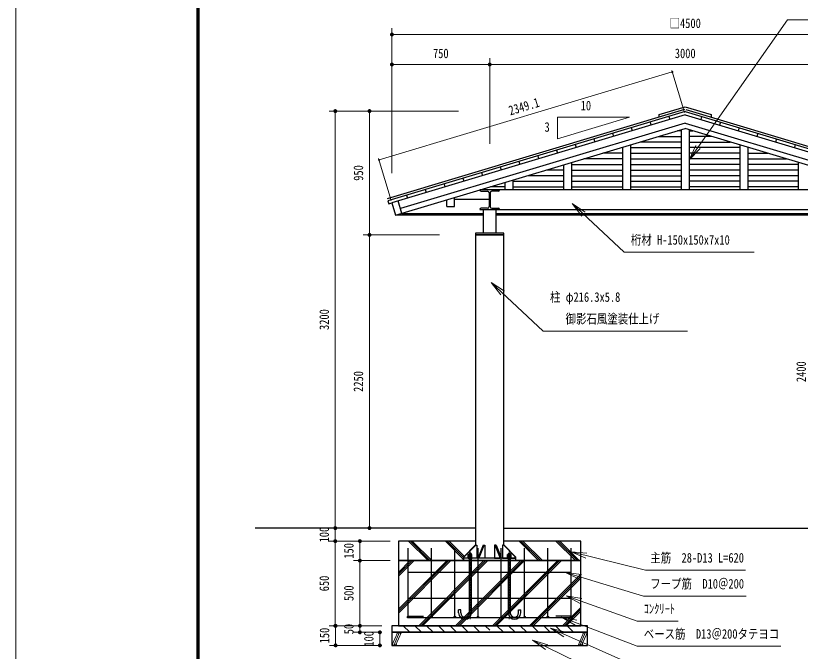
# Model space of a CAD drawing. Units: millimetres at full size, sheet at 1:40. Extents: x -800 to 17600, y -600 to 12480.
# Drawn here: x -800 to 5219, y 1873 to 6751 of the extents above; entities that cross this region are included whole.
import ezdxf
from ezdxf.enums import TextEntityAlignment as Align

# ---------------------------------------------------------------- set-up
doc = ezdxf.new("R2010")
doc.units = ezdxf.units.MM
doc.header["$LTSCALE"] = 40
doc.linetypes.add('USER1', pattern=[0.24, 0.15, -0.0375, 0.015, -0.0375])
for name, color, linetype, lineweight in [('D-BMK\u3000構造物基準線(中心線等)', 2, 'USER1', 13), ('D-STR-DIM\u3000寸法線、寸法値', 7, 'Continuous', 13), ('D-STR-HTXT\u3000旗上げ', 7, 'Continuous', 13), ('D-STR-STR1', 7, 'Continuous', 13), ('D-STR-TXT\u3000文字列', 7, 'Continuous', 13), ('D-STR\u3000構造物外形線', 1, 'Continuous', 25), ('D-TTL', 7, 'Continuous', 70), ('V-nasSTD', 5, 'Continuous', 13)]:
    doc.layers.add(name, color=color, linetype=linetype, lineweight=lineweight)
doc.styles.add('ＭＳ ゴシック', font='')
doc.styles.get('ＭＳ ゴシック').set_extended_font_data('MS Gothic')

# ---------------------------------------------------------------- blocks, each defined once
blk = doc.blocks.new('filled_dot')
at = {"color": 0, "linetype": 'Continuous', "lineweight": -2, "const_width": 1.25}
blk.add_lwpolyline([(-0.625, 0, 1), (0.625, 0, 1)], format="xyb", close=True, dxfattribs=at)
blk = doc.blocks.new('open_arrow')
at = {"color": 0, "linetype": 'Continuous', "lineweight": -2}
blk.add_lwpolyline([(7.5, 1.25), (0, 0), (7.5, -1.25)], dxfattribs=at)

msp = doc.modelspace()

# ---------------------------------------------------------------- linework, layer by layer
at = {"layer": 'D-BMK\u3000構造物基準線(中心線等)'}
for p, q in [((2686.13, 2120.07), (2686.13, 2643.94)), ((2986.13, 2120.07), (2986.13, 2643.94))]:
    msp.add_line(p, q, dxfattribs=at)
at = {"layer": 'D-STR-DIM\u3000寸法線、寸法値'}
for p, q in [((2086.13, 5543.51), (2086.13, 6654.39)), ((2086.13, 6606.39), (6586.13, 6606.39)), ((2086.13, 5543.51), (2086.13, 6424.46)), ((2836.13, 5768.51), (2836.13, 6424.46)), ((2836.13, 5768.51), (2836.13, 6424.46)), ((2086.13, 6376.46), (2836.13, 6376.46)), ((2836.13, 6376.46), (5836.13, 6376.46)), ((4330.38, 6008.87), (4233.81, 6330.76)), ((4237.26, 6319.27), (1987.26, 5644.27)), ((2597.35, 6018.93), (1603.87, 6018.93)), ((1651.87, 6018.93), (1651.87, 2818.93)), ((2597.35, 6018.93), (1866.21, 6018.93)), ((1914.21, 6018.93), (1914.21, 5068.93)), ((2080.38, 5333.87), (1983.81, 5655.76)), ((2451.72, 5068.93), (1866.21, 5068.93)), ((2451.72, 5068.93), (1866.21, 5068.93)), ((1914.21, 5068.93), (1914.21, 2818.93)), ((2008.13, 2818.93), (1603.87, 2818.93)), ((2008.13, 2818.93), (1603.87, 2818.93)), ((1651.87, 2818.93), (1651.87, 2718.93)), ((2008.13, 2818.93), (1866.21, 2818.93)), ((2008.13, 2718.93), (1603.87, 2718.93)), ((2008.13, 2718.93), (1603.87, 2718.93)), ((1651.87, 2718.93), (1651.87, 2068.93)), ((2072.13, 2718.93), (1792.59, 2718.93)), ((1840.59, 2568.93), (1840.59, 2718.93)), ((2072.13, 2568.93), (1792.59, 2568.93)), ((2072.13, 2568.93), (1792.59, 2568.93)), ((1840.59, 2068.93), (1840.59, 2568.93)), ((2008.13, 2068.93), (1603.87, 2068.93)), ((2008.13, 2068.93), (1606.12, 2068.93)), ((1654.12, 2068.93), (1654.12, 1918.93)), ((2008.13, 2068.93), (1792.59, 2068.93)), ((2008.13, 2068.93), (1792.59, 2068.93)), ((1840.59, 2068.93), (1840.59, 2018.93)), ((2008.13, 2018.93), (1792.59, 2018.93)), ((2008.13, 2018.93), (1945.89, 2018.93)), ((1993.89, 2018.93), (1993.89, 1918.93)), ((2008.13, 1918.93), (1606.12, 1918.93)), ((2008.13, 1918.93), (1945.89, 1918.93))]:
    msp.add_line(p, q, dxfattribs=at)
at = {"layer": 'D-STR-HTXT\u3000旗上げ'}
for points in [[(4366.13, 5645.12), (5121.05, 6718.22), (5137.05, 6718.22), (5956.04, 6718.22), (5624.93, 6718.22)], [(3468.58, 5309.96), (3868.1, 4936.54), (3884.1, 4936.54), (4863.94, 4936.54), (4374.02, 4936.54)], [(2847.74, 4704.61), (3247.26, 4331.19), (3263.26, 4331.19), (4352.78, 4331.19), (3808.02, 4331.19)], [(3461.13, 2635.7), (4032.49, 2497.11), (4797.91, 2497.11), (4494.41, 2497.11)], [(3419.01, 2478.93), (4016.49, 2297.71), (4032.49, 2297.71), (4803.97, 2297.71), (4491.77, 2297.71)], [(3422.54, 2298.7), (3966.49, 2105.72), (3982.49, 2105.72), (4281.45, 2105.72), (4131.97, 2105.72)], [(3386.13, 2135.43), (3966.49, 1912.8), (3982.49, 1912.8), (5070.24, 1912.8), (4654.21, 1912.8)], [(3302.86, 2051.49), (4049.3, 1717.79), (4065.3, 1717.79), (4571.46, 1717.79), (4318.38, 1717.79)], [(3165.19, 1957.96), (4068.88, 1516.02), (4084.88, 1516.02), (4921.98, 1516.02), (4590.04, 1516.02)]]:
    msp.add_lwpolyline(points, dxfattribs=at)
at = {"layer": 'D-STR-STR1'}
for p, q in [((2086.13, 1918.93), (2130.67, 2018.93)), ((2100.04, 1918.93), (2144.58, 2018.93)), ((2113.94, 1918.93), (2158.48, 2018.93)), ((2125.41, 2007.13), (2120.16, 2018.93)), ((2139.32, 2007.13), (2134.07, 2018.93)), ((2153.23, 2007.13), (2147.98, 2018.93)), ((3513.77, 1918.93), (3558.31, 2018.93)), ((3527.68, 1918.93), (3572.22, 2018.93)), ((3541.59, 1918.93), (3586.13, 2018.93)), ((3553.06, 2007.13), (3547.8, 2018.93)), ((3566.96, 2007.13), (3561.71, 2018.93)), ((3580.87, 2007.13), (3575.62, 2018.93)), ((2091.38, 1930.73), (2096.64, 1918.93)), ((2105.29, 1930.73), (2110.54, 1918.93)), ((2119.2, 1930.73), (2124.45, 1918.93)), ((3519.02, 1930.73), (3524.28, 1918.93)), ((3532.93, 1930.73), (3538.19, 1918.93)), ((3546.84, 1930.73), (3552.09, 1918.93))]:
    msp.add_line(p, q, dxfattribs=at)
at = {"layer": 'D-STR-TXT\u3000文字列'}
msp.add_lwpolyline([(3355.49, 5971.04), (3355.49, 5804.95), (3909.13, 5971.04)], close=True, dxfattribs=at)
at = {"layer": 'D-STR\u3000構造物外形線'}
for p, q in [((4331.82, 6030.18), (2050.69, 5345.84)), ((4340.44, 6030.18), (6621.57, 5345.84)), ((4210.11, 5978.01), (4217.29, 5954.06)), ((4462.15, 5978.01), (4454.96, 5954.06)), ((4336.13, 5927.07), (2151.26, 5271.61)), ((4066.43, 5934.9), (4073.62, 5910.96)), ((4336.13, 5927.07), (6520.99, 5271.61)), ((4605.82, 5934.9), (4598.64, 5910.96)), ((3779.08, 5848.7), (3786.27, 5824.75)), ((3922.76, 5891.8), (3929.94, 5867.86)), ((4306.13, 5867.86), (4277.96, 5867.86)), ((4306.13, 5876.31), (4306.13, 5413.93)), ((4366.13, 5876.31), (4366.13, 5413.93)), ((4366.13, 5867.86), (4394.3, 5867.86)), ((4749.5, 5891.8), (4742.31, 5867.86)), ((4893.17, 5848.7), (4885.99, 5824.75)), ((3635.41, 5805.6), (3642.59, 5781.65)), ((4306.13, 5781.65), (3990.61, 5781.65)), ((4134.28, 5824.75), (4306.13, 5824.75)), ((4537.97, 5824.75), (4366.13, 5824.75)), ((4366.13, 5781.65), (4681.65, 5781.65)), ((5036.84, 5805.6), (5029.66, 5781.65)), ((3348.06, 5719.39), (3355.25, 5695.45)), ((3491.74, 5762.5), (3498.92, 5738.55)), ((3856.13, 5741.31), (3856.13, 5413.93)), ((3916.13, 5759.31), (3916.13, 5413.93)), ((3916.13, 5738.55), (4306.13, 5738.55)), ((4756.13, 5738.55), (4366.13, 5738.55)), ((4756.13, 5759.31), (4756.13, 5413.93)), ((4816.13, 5741.31), (4816.13, 5413.93)), ((5180.52, 5762.5), (5173.33, 5738.55)), ((3204.39, 5676.29), (3211.57, 5652.35)), ((3856.13, 5695.45), (3703.26, 5695.45)), ((3916.13, 5695.45), (4306.13, 5695.45)), ((4756.13, 5695.45), (4366.13, 5695.45)), ((4816.13, 5695.45), (4969, 5695.45)), ((3060.71, 5633.19), (3067.9, 5609.24)), ((3406.13, 5413.93), (3406.13, 5606.31)), ((3466.13, 5413.93), (3466.13, 5624.31)), ((3466.13, 5609.24), (3856.13, 5609.24)), ((3856.13, 5652.34), (3559.58, 5652.34)), ((3916.13, 5652.35), (4306.13, 5652.35)), ((3916.13, 5609.24), (4306.13, 5609.24)), ((4756.13, 5652.35), (4366.13, 5652.35)), ((4756.13, 5609.24), (4366.13, 5609.24)), ((4816.13, 5652.34), (5112.67, 5652.34)), ((5206.13, 5609.24), (4816.13, 5609.24)), ((5206.13, 5413.93), (5206.13, 5624.31)), ((2773.37, 5546.98), (2780.55, 5523.04)), ((2917.04, 5590.09), (2924.22, 5566.14)), ((3406.13, 5566.14), (3272.23, 5566.14)), ((3466.13, 5566.14), (3856.13, 5566.14)), ((3916.13, 5566.14), (4306.13, 5566.14)), ((4756.13, 5566.14), (4366.13, 5566.14)), ((5206.13, 5566.14), (4816.13, 5566.14)), ((2629.69, 5503.88), (2636.88, 5479.94)), ((3016.13, 5413.93), (3016.13, 5489.31)), ((3016.13, 5479.94), (3406.13, 5479.94)), ((3406.13, 5523.04), (3128.56, 5523.04)), ((3466.13, 5523.04), (3856.13, 5523.04)), ((3466.13, 5479.94), (3856.13, 5479.94)), ((3916.13, 5523.04), (4306.13, 5523.04)), ((3916.13, 5479.94), (4306.13, 5479.94)), ((4756.13, 5523.04), (4366.13, 5523.04)), ((4756.13, 5479.94), (4366.13, 5479.94)), ((5206.13, 5523.04), (4816.13, 5523.04)), ((5206.13, 5479.94), (4816.13, 5479.94)), ((2342.35, 5417.68), (2349.53, 5393.73)), ((2486.02, 5460.78), (2493.2, 5436.83)), ((2956.13, 5436.83), (2841.21, 5436.83)), ((2956.13, 5413.93), (2956.13, 5471.31)), ((3016.13, 5436.83), (3406.13, 5436.83)), ((3466.13, 5436.83), (3856.13, 5436.83)), ((3916.13, 5436.83), (4306.13, 5436.83)), ((4756.13, 5436.83), (4366.13, 5436.83)), ((5206.13, 5436.83), (4816.13, 5436.83)), ((2198.67, 5374.58), (2205.85, 5350.63)), ((5911.13, 5413.93), (2761.13, 5413.93)), ((2771.13, 5403.93), (2819.63, 5403.93)), ((2832.63, 5390.93), (2832.63, 5286.93)), ((2839.63, 5390.93), (2839.63, 5286.93)), ((2901.13, 5403.93), (2852.63, 5403.93)), ((2162.75, 5233.3), (2134.02, 5329.08)), ((2506.13, 5285.98), (2506.13, 5336.31)), ((2566.13, 5285.98), (2566.13, 5354.31)), ((2566.13, 5343.45), (2832.63, 5343.45)), ((2506.13, 5285.98), (2566.13, 5285.98)), ((2761.13, 5263.93), (5911.13, 5263.93)), ((2819.63, 5273.93), (2771.13, 5273.93)), ((2786.13, 5263.93), (2786.13, 5080.93)), ((2852.63, 5273.93), (2901.13, 5273.93)), ((2886.13, 5080.93), (2886.13, 5263.93)), ((2786.13, 5218.93), (2114.86, 5218.93)), ((2162.75, 5233.3), (2786.13, 5233.3)), ((2886.13, 5233.3), (5786.13, 5233.3)), ((5786.13, 5218.93), (2886.13, 5218.93)), ((2751.13, 5068.93), (2921.13, 5068.93)), ((2727.98, 2818.93), (1036.13, 2818.93)), ((2944.28, 2818.93), (7047.75, 2818.93)), ((2363.09, 2568.93), (2213.09, 2718.93)), ((2377.59, 2568.93), (2227.59, 2718.93)), ((2392.09, 2568.93), (2242.09, 2718.93)), ((2636.13, 2578.73), (2495.93, 2718.93)), ((2636.13, 2593.23), (2510.43, 2718.93)), ((2641.65, 2602.21), (2524.93, 2718.93)), ((3211.62, 2568.93), (3061.62, 2718.93)), ((3226.12, 2568.93), (3076.12, 2718.93)), ((3240.62, 2568.93), (3090.62, 2718.93)), ((3494.46, 2568.93), (3344.46, 2718.93)), ((3508.96, 2568.93), (3358.96, 2718.93)), ((3523.46, 2568.93), (3373.46, 2718.93)), ((2725.25, 2687.93), (2728.69, 2687.93)), ((2786.76, 2687.93), (2795.07, 2687.93)), ((2885.5, 2687.93), (2877.18, 2687.93)), ((2947.01, 2687.93), (2943.56, 2687.93)), ((2637.48, 2597.93), (2640.92, 2597.93)), ((2671.13, 2591.13), (2701.13, 2591.13)), ((2671.13, 2591.13), (2671.13, 2587.93)), ((2672.27, 2615.83), (2674.73, 2617.13)), ((2672.27, 2604.13), (2672.27, 2615.83)), ((2672.27, 2602.83), (2674.73, 2604.13)), ((2672.27, 2604.13), (2699.98, 2604.13)), ((2672.27, 2591.13), (2672.27, 2602.83)), ((2674.73, 2617.13), (2697.53, 2617.13)), ((2674.73, 2604.13), (2697.53, 2604.13)), ((2694.13, 2622.93), (2678.13, 2622.93)), ((2679.2, 2604.13), (2679.2, 2615.83)), ((2679.2, 2591.13), (2679.2, 2602.83)), ((2693.05, 2604.13), (2693.05, 2615.83)), ((2693.05, 2591.13), (2693.05, 2602.83)), ((2699.98, 2615.83), (2697.53, 2617.13)), ((2699.98, 2602.83), (2697.53, 2604.13)), ((2699.98, 2604.13), (2699.98, 2615.83)), ((2699.98, 2591.13), (2699.98, 2602.83)), ((2701.13, 2591.13), (2701.13, 2587.93)), ((2750.4, 2597.93), (2758.72, 2597.93)), ((2921.85, 2597.93), (2913.54, 2597.93)), ((3001.13, 2591.13), (2971.13, 2591.13)), ((2971.13, 2591.13), (2971.13, 2587.93)), ((2972.27, 2615.83), (2974.73, 2617.13)), ((2972.27, 2604.13), (2972.27, 2615.83)), ((2972.27, 2602.83), (2974.73, 2604.13)), ((2999.98, 2604.13), (2972.27, 2604.13)), ((2972.27, 2591.13), (2972.27, 2602.83)), ((2997.53, 2617.13), (2974.73, 2617.13)), ((2997.53, 2604.13), (2974.73, 2604.13)), ((2978.13, 2622.93), (2994.13, 2622.93)), ((2979.2, 2604.13), (2979.2, 2615.83)), ((2979.2, 2591.13), (2979.2, 2602.83)), ((2986.13, 2601.53), (2986.13, 2619.73)), ((2986.13, 2585.33), (2986.13, 2606.73)), ((2993.05, 2604.13), (2993.05, 2615.83)), ((2993.05, 2591.13), (2993.05, 2602.83)), ((2999.98, 2615.83), (2997.53, 2617.13)), ((2999.98, 2602.83), (2997.53, 2604.13)), ((2999.98, 2604.13), (2999.98, 2615.83)), ((2999.98, 2591.13), (2999.98, 2602.83)), ((3001.13, 2591.13), (3001.13, 2587.93)), ((3034.77, 2597.93), (3031.33, 2597.93)), ((2136.13, 2195.65), (2509.41, 2568.93)), ((2136.13, 2463.99), (2241.06, 2568.93)), ((2136.13, 2478.56), (2226.5, 2568.93)), ((2136.13, 2181.15), (2523.91, 2568.93)), ((2136.13, 2449.49), (2255.56, 2568.93)), ((2136.13, 2166.65), (2538.41, 2568.93)), ((2292.25, 2068.93), (2792.25, 2568.93)), ((2306.75, 2068.93), (2806.75, 2568.93)), ((2321.25, 2068.93), (2821.25, 2568.93)), ((3186.13, 2568.93), (2486.13, 2568.93)), ((2575.09, 2068.93), (3075.09, 2568.93)), ((2589.59, 2068.93), (3089.59, 2568.93)), ((2604.09, 2068.93), (3104.09, 2568.93)), ((2671.13, 2587.93), (2701.13, 2587.93)), ((2694.13, 2582.93), (2678.13, 2582.93)), ((2857.93, 2068.93), (3357.93, 2568.93)), ((2872.43, 2068.93), (3372.43, 2568.93)), ((2886.93, 2068.93), (3386.93, 2568.93)), ((3001.13, 2587.93), (2971.13, 2587.93)), ((2978.13, 2582.93), (2994.13, 2582.93)), ((3140.78, 2068.93), (3536.13, 2464.28)), ((3155.28, 2068.93), (3536.13, 2449.78)), ((3169.78, 2068.93), (3536.13, 2435.28)), ((3394.49, 2068.93), (3536.13, 2210.57)), ((3409.05, 2068.93), (3536.13, 2196)), ((3423.62, 2068.93), (3536.13, 2181.44)), ((2222.95, 2018.93), (2172.95, 2068.93)), ((2312.75, 2018.93), (2262.75, 2068.93)), ((2402.56, 2018.93), (2352.56, 2068.93)), ((2492.36, 2018.93), (2442.36, 2068.93)), ((2582.16, 2018.93), (2532.16, 2068.93)), ((2671.96, 2018.93), (2621.96, 2068.93)), ((2761.77, 2018.93), (2711.77, 2068.93)), ((2836.13, 2034.37), (2801.57, 2068.93)), ((2941.37, 2018.93), (2891.37, 2068.93)), ((3031.17, 2018.93), (2981.17, 2068.93)), ((3120.98, 2018.93), (3070.98, 2068.93)), ((3210.78, 2018.93), (3160.78, 2068.93)), ((3300.58, 2018.93), (3250.58, 2068.93)), ((3390.38, 2018.93), (3340.38, 2068.93)), ((3480.19, 2018.93), (3430.19, 2068.93))]:
    msp.add_line(p, q, dxfattribs=at)
at = {"layer": 'D-STR\u3000構造物外形線', "color": 6}
for p, q in [((2211.13, 2141.93), (2211.13, 2663.94)), ((2389.7, 2141.93), (2389.7, 2663.94)), ((2568.27, 2141.93), (2568.27, 2663.94)), ((2746.84, 2141.93), (2746.84, 2663.94)), ((2925.41, 2141.93), (2925.41, 2663.94)), ((3103.98, 2141.93), (3103.98, 2663.94)), ((3282.56, 2141.93), (3282.56, 2663.94)), ((3461.13, 2141.93), (3461.13, 2663.94)), ((3461.13, 2478.93), (2211.13, 2478.93)), ((3461.13, 2278.93), (2211.13, 2278.93)), ((2211.13, 2141.93), (2329.57, 2141.93)), ((3461.13, 2128.93), (2211.13, 2128.93)), ((3461.13, 2141.93), (3342.68, 2141.93))]:
    msp.add_line(p, q, dxfattribs=at)
at = {"layer": 'D-STR\u3000構造物外形線', "color": 4}
for p, q in [((2678.13, 2622.93), (2678.13, 2167.93)), ((2694.13, 2622.93), (2694.13, 2167.93)), ((2978.13, 2622.93), (2978.13, 2167.93)), ((2994.13, 2622.93), (2994.13, 2167.93)), ((2614.13, 2190.93), (2598.13, 2190.93)), ((2598.13, 2167.93), (2598.13, 2190.93)), ((2614.13, 2167.93), (2614.13, 2190.93)), ((3058.13, 2190.93), (3074.13, 2190.93)), ((3058.13, 2167.93), (3058.13, 2190.93)), ((3074.13, 2167.93), (3074.13, 2190.93))]:
    msp.add_line(p, q, dxfattribs=at)
at = {"layer": 'D-STR\u3000構造物外形線'}
for points in [[(4136.13, 5971.47), (4136.13, 5992.35), (4336.13, 6052.35), (4536.13, 5992.35), (4536.13, 5971.47)], [(4336.13, 6015.81), (2055, 5331.47), (2062.18, 5307.53), (2086.13, 5314.71)], [(4336.13, 5989.71), (2086.13, 5314.71), (2114.86, 5218.93), (4336.13, 5885.31)], [(4336.13, 6015.81), (6617.26, 5331.47), (6610.07, 5307.53), (6586.13, 5314.71)], [(4336.13, 5989.71), (6586.13, 5314.71), (6557.39, 5218.93), (4336.13, 5885.31)], [(2944.28, 2687.93), (2944.28, 5068.93), (2727.98, 5068.93), (2727.98, 2687.93)], [(2727.98, 2718.93), (2136.13, 2718.93), (2136.13, 2568.93), (3536.13, 2568.93), (3536.13, 2718.93), (2944.28, 2718.93)], [(2725.25, 2687.93), (2637.48, 2597.93), (2637.48, 2587.93)], [(2786.76, 2687.93), (2750.4, 2597.93), (2750.4, 2587.93)], [(2885.5, 2687.93), (2921.85, 2597.93), (2921.85, 2587.93)], [(2947.01, 2687.93), (3034.77, 2597.93), (3034.77, 2587.93)]]:
    msp.add_lwpolyline(points, dxfattribs=at)
for points in [[(2727.98, 5068.93), (2944.28, 5068.93), (2944.28, 5080.93), (2727.98, 5080.93)], [(2737.93, 2587.93), (2640.92, 2587.93), (2640.92, 2597.93), (2728.69, 2687.93), (2737.93, 2687.93)], [(2798.9, 2587.93), (2758.72, 2587.93), (2758.72, 2597.93), (2795.07, 2687.93), (2798.9, 2687.93)], [(2873.36, 2587.93), (2913.54, 2587.93), (2913.54, 2597.93), (2877.18, 2687.93), (2873.36, 2687.93)], [(2934.32, 2587.93), (3031.33, 2587.93), (3031.33, 2597.93), (2943.56, 2687.93), (2934.32, 2687.93)], [(2136.13, 2068.93), (3536.13, 2068.93), (3536.13, 2568.93), (2136.13, 2568.93)], [(2636.13, 2568.93), (3036.13, 2568.93), (3036.13, 2587.93), (2636.13, 2587.93)], [(2086.13, 2018.93), (3586.13, 2018.93), (3586.13, 2068.93), (2086.13, 2068.93)], [(2086.13, 1918.93), (3586.13, 1918.93), (3586.13, 2018.93), (2086.13, 2018.93)]]:
    msp.add_lwpolyline(points, close=True, dxfattribs=at)
at = {"layer": 'D-STR\u3000構造物外形線', "color": 6}
for centre in [(2211.13, 2135.43), (2389.7, 2135.43), (2568.27, 2135.43), (2746.84, 2135.43), (2925.41, 2135.43), (3103.98, 2135.43), (3282.56, 2135.43), (3461.13, 2135.43)]:
    msp.add_circle(centre, 6.5, dxfattribs=at)
at = {"layer": 'D-STR\u3000構造物外形線'}
for centre, radius, start, end in [((2771.13, 5413.93), 10, 180, 270), ((2819.63, 5390.93), 13, 0, 90), ((2852.63, 5390.93), 13, 90, 180), ((2901.13, 5413.93), 10, 270, 0), ((2771.13, 5263.93), 10, 90, 180), ((2819.63, 5286.93), 13, 270, 0), ((2852.63, 5286.93), 13, 180, 270), ((2901.13, 5263.93), 10, 0, 90), ((2675.73, 2612.25), 4.98, 45.90122, 78.32053), ((2675.73, 2599.25), 4.98, 45.90122, 78.32053), ((2686.13, 2598.02), 19.11, 68.74529, 111.25471), ((2686.13, 2585.02), 19.11, 68.74529, 111.25471), ((2696.52, 2612.25), 4.98, 101.67947, 134.09878), ((2696.52, 2599.25), 4.98, 101.67947, 134.09878), ((2975.73, 2612.25), 4.98, 45.90122, 78.32053), ((2975.73, 2599.25), 4.98, 45.90122, 78.32053), ((2986.13, 2598.02), 19.11, 68.74529, 111.25471), ((2986.13, 2585.02), 19.11, 68.74529, 111.25471), ((2996.52, 2612.25), 4.98, 101.67947, 134.09878), ((2996.52, 2599.25), 4.98, 101.67947, 134.09878)]:
    msp.add_arc(centre, radius, start, end, dxfattribs=at)
at = {"layer": 'D-STR\u3000構造物外形線', "color": 4}
for centre, radius in [((2646.13, 2167.93), 48), ((2646.13, 2167.93), 32), ((3026.13, 2167.93), 48), ((3026.13, 2167.93), 32)]:
    msp.add_arc(centre, radius, 180, 0, dxfattribs=at)
at = {"layer": 'D-TTL'}
msp.add_lwpolyline([(600, 600), (600, 11280), (16200, 11280), (16200, 600)], close=True, dxfattribs=at)
at = {"layer": 'V-nasSTD'}
msp.add_lwpolyline([(-800, -600), (-800, 12480), (17600, 12480), (17600, -600)], close=True, dxfattribs=at)

# ---------------------------------------------------------------- block references
at = {"layer": 'D-STR-DIM\u3000寸法線、寸法値', "xscale": 12, "yscale": 12}
for p in [(2086.13, 6606.39), (2086.13, 6376.46), (2836.13, 6376.46)]:
    msp.add_blockref('filled_dot', p, dxfattribs=at)
at = {"layer": 'D-STR-DIM\u3000寸法線、寸法値'}
for p, xscale, yscale, rotation in [((2836.13, 6376.46), 12, 12, 180), ((4237.26, 6319.27), 6.4, 6.4, 196.7), ((1651.87, 6018.93), 12, 12, 270), ((1914.21, 6018.93), 12, 12, 270), ((1987.26, 5644.27), 6.4, 6.4, 16.7), ((1914.21, 5068.93), 12, 12, 90), ((1914.21, 5068.93), 12, 12, 270), ((1651.87, 2818.93), 12, 12, 90), ((1651.87, 2818.93), 12, 12, 270), ((1914.21, 2818.93), 12, 12, 90), ((1651.87, 2718.93), 12, 12, 90), ((1651.87, 2718.93), 12, 12, 270), ((1840.59, 2718.93), 12, 12, 270), ((1840.59, 2568.93), 12, 12, 270), ((1840.59, 2568.93), 12, 12, 90), ((1651.87, 2068.93), 12, 12, 90), ((1654.12, 2068.93), 12, 12, 270), ((1840.59, 2068.93), 12, 12, 270), ((1840.59, 2068.93), 12, 12, 90), ((1840.59, 2018.93), 12, 12, 90), ((1993.89, 2018.93), 12, 12, 270), ((1654.12, 1918.93), 12, 12, 90), ((1993.89, 1918.93), 12, 12, 90)]:
    msp.add_blockref('filled_dot', p, dxfattribs=dict(at, xscale=xscale, yscale=yscale, rotation=rotation))
at = {"layer": 'D-STR-HTXT\u3000旗上げ', "xscale": 16, "yscale": 16}
for p, rotation in [((4366.13, 5645.12), 54.9), ((3468.58, 5309.96), 316.9), ((2847.74, 4704.61), 316.9), ((3461.13, 2635.7), 346.4), ((3419.01, 2478.93), 343.1), ((3422.54, 2298.7), 340.5), ((3386.13, 2135.43), 339), ((3302.86, 2051.49), 335.9), ((3165.19, 1957.96), 333.9)]:
    msp.add_blockref('open_arrow', p, dxfattribs=dict(at, rotation=rotation))

# ---------------------------------------------------------------- texts
at = {"layer": 'D-STR-DIM\u3000寸法線、寸法値', "style": 'ＭＳ ゴシック', "width": 0.8}
for s, p in [('□4500', (4336.13, 6692.92)), ('750', (2461.13, 6461.97)), ('3000', (4336.13, 6461.97))]:
    msp.add_text(s, height=73.31, dxfattribs=at).set_placement(p, align=Align.MIDDLE_CENTER)
msp.add_text('2349.1', height=73.31, rotation=16.699, dxfattribs=at).set_placement((3202.99, 6124.35), align=Align.TOP_RIGHT)
for s, p in [('950', (1828.7, 5543.93)), ('3200', (1566.36, 4418.93)), ('2400', (5225.27, 4018.93)), ('2250', (1828.7, 3943.93)), ('100', (1566.36, 2768.93)), ('150', (1755.08, 2643.93)), ('650', (1566.36, 2393.93)), ('500', (1755.08, 2318.93)), ('150', (1568.61, 1993.93)), ('50', (1755.08, 2043.93)), ('100', (1908.38, 1968.93))]:
    msp.add_text(s, height=73.31, rotation=90, dxfattribs=at).set_placement(p, align=Align.MIDDLE_CENTER)
at = {"layer": 'D-STR-HTXT\u3000旗上げ', "style": 'ＭＳ ゴシック', "width": 0.8}
for s, p in [('桁材 H-150x150x7x10', (3919.61, 4972.05)), ('柱 φ216.3x5.8', (3298.77, 4533.36)), ('   御影石風塗装仕上げ', (3298.77, 4366.7)), ('主筋\u300028-D13 L=620', (4068, 2532.62)), ('フープ筋\u3000D10＠200\u3000', (4068, 2333.22)), ('ｺﾝｸﾘｰﾄ', (4018, 2141.23)), ('ベース筋\u3000D13＠200タテヨコ\u3000', (4018, 1948.31))]:
    msp.add_text(s, height=73.31, dxfattribs=at).set_placement(p, align=Align.BOTTOM_LEFT)
at = {"layer": 'D-STR-TXT\u3000文字列', "style": 'ＭＳ ゴシック', "width": 0.8}
for s, p in [('10', (3534.3, 6002.85)), ('3', (3256.97, 5838.25))]:
    msp.add_text(s, height=73.31, dxfattribs=at).set_placement(p, align=Align.BOTTOM_LEFT)

doc.saveas('drawing.dxf')
